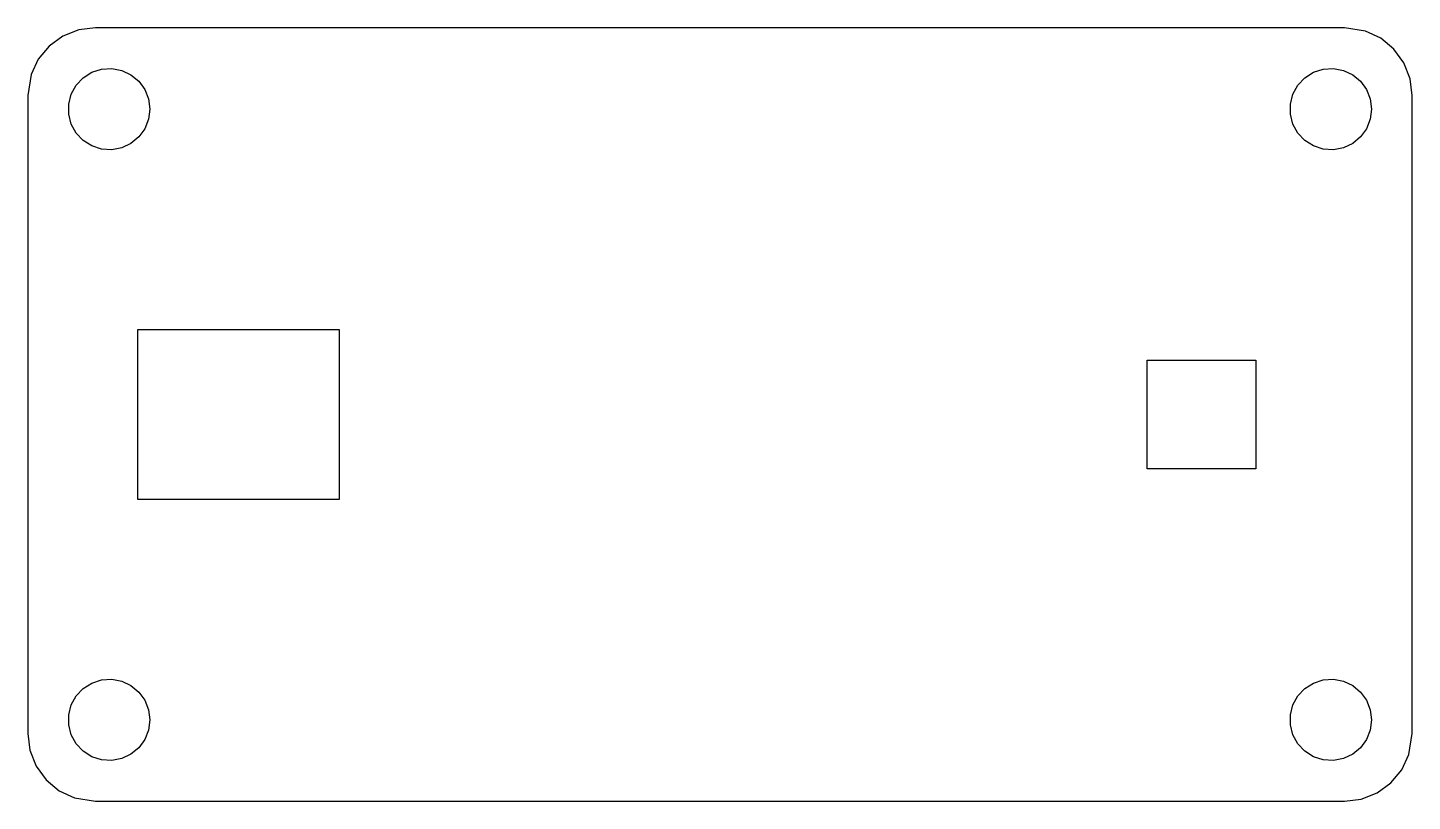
# Model space of a CAD drawing. Header units: metres. Extents: x -51 to 51, y -28 to 28.
import ezdxf

# ---------------------------------------------------------------- set-up
doc = ezdxf.new("R2010")
doc.units = ezdxf.units.M

msp = doc.modelspace()

# ---------------------------------------------------------------- linework, layer by layer
for p, q in [((-48.4088, 27.8815), (-49.4227, 27.1448)), ((-47.2435, 28.3429), (-48.4088, 27.8815)), ((-46, 28.5), (-47.2435, 28.3429)), ((46, 28.5), (-46, 28.5)), ((47.5451, 28.2553), (46, 28.5)), ((48.6791, 27.7216), (47.5451, 28.2553)), ((49.6448, 26.9227), (48.6791, 27.7216)), ((-49.4227, 27.1448), (-50.2216, 26.1791)), ((50.3815, 25.9088), (49.6448, 26.9227)), ((-50.2216, 26.1791), (-50.7553, 25.0451)), ((50.8429, 24.7435), (50.3815, 25.9088)), ((-50.7553, 25.0451), (-51, 23.5)), ((-47.427, 24.2634), (-46.9123, 24.8115)), ((-46.9123, 24.8115), (-46.2773, 25.2145)), ((-46.2773, 25.2145), (-45.5621, 25.4469)), ((-45.5621, 25.4469), (-44.8116, 25.4941)), ((-44.8116, 25.4941), (-44.0729, 25.3532)), ((-44.0729, 25.3532), (-43.3925, 25.033)), ((-43.3925, 25.033), (-42.8131, 24.5536)), ((-42.8131, 24.5536), (-42.3711, 23.9453)), ((42.5729, 24.2634), (43.0877, 24.8115)), ((43.0877, 24.8115), (43.7227, 25.2145)), ((43.7227, 25.2145), (44.4379, 25.4469)), ((44.4379, 25.4469), (45.1884, 25.4941)), ((45.1884, 25.4941), (45.927, 25.3532)), ((45.927, 25.3532), (46.6075, 25.033)), ((46.6075, 25.033), (47.1869, 24.5536)), ((47.1869, 24.5536), (47.6289, 23.9453)), ((51, 23.5), (50.8429, 24.7435)), ((-51, 23.5), (-51, -23.5)), ((-47.9763, 22.876), (-47.7893, 23.6044)), ((-47.7893, 23.6044), (-47.427, 24.2634)), ((-42.3711, 23.9453), (-42.0942, 23.2461)), ((42.0237, 22.876), (42.2107, 23.6044)), ((42.2107, 23.6044), (42.5729, 24.2634)), ((47.6289, 23.9453), (47.9057, 23.2461)), ((51, -23.5), (51, 23.5)), ((-47.9763, 22.124), (-47.9763, 22.876)), ((-42.0942, 23.2461), (-42, 22.5)), ((-42, 22.5), (-42.0942, 21.7539)), ((42.0237, 22.124), (42.0237, 22.876)), ((47.9057, 23.2461), (48, 22.5)), ((48, 22.5), (47.9057, 21.7539)), ((-47.7893, 21.3956), (-47.9763, 22.124)), ((-42.0942, 21.7539), (-42.3711, 21.0547)), ((42.2107, 21.3956), (42.0237, 22.124)), ((47.9057, 21.7539), (47.6289, 21.0547)), ((-47.427, 20.7366), (-47.7893, 21.3956)), ((-46.9123, 20.1884), (-47.427, 20.7366)), ((-42.8131, 20.4464), (-43.3925, 19.967)), ((-42.3711, 21.0547), (-42.8131, 20.4464)), ((42.5729, 20.7366), (42.2107, 21.3956)), ((43.0877, 20.1884), (42.5729, 20.7366)), ((47.1869, 20.4464), (46.6075, 19.967)), ((47.6289, 21.0547), (47.1869, 20.4464)), ((-46.2773, 19.7855), (-46.9123, 20.1884)), ((-45.5621, 19.5531), (-46.2773, 19.7855)), ((-44.8116, 19.5059), (-45.5621, 19.5531)), ((-44.0729, 19.6468), (-44.8116, 19.5059)), ((-43.3925, 19.967), (-44.0729, 19.6468)), ((43.7227, 19.7855), (43.0877, 20.1884)), ((44.4379, 19.5531), (43.7227, 19.7855)), ((45.1884, 19.5059), (44.4379, 19.5531)), ((45.927, 19.6468), (45.1884, 19.5059)), ((46.6075, 19.967), (45.927, 19.6468)), ((-42.88, -6.275), (-42.88, 6.275)), ((-42.88, 6.275), (-28.055, 6.275)), ((-28.055, 6.275), (-28.055, -6.275)), ((31.4675, -4), (31.4675, 4)), ((31.4675, 4), (39.4675, 4)), ((39.4675, 4), (39.4675, -4)), ((39.4675, -4), (31.4675, -4)), ((-28.055, -6.275), (-42.88, -6.275)), ((-47.427, -20.7366), (-46.9123, -20.1884)), ((-46.9123, -20.1884), (-46.2773, -19.7855)), ((-46.2773, -19.7855), (-45.5621, -19.5531)), ((-45.5621, -19.5531), (-44.8116, -19.5059)), ((-44.8116, -19.5059), (-44.0729, -19.6468)), ((-44.0729, -19.6468), (-43.3925, -19.967)), ((-43.3925, -19.967), (-42.8131, -20.4464)), ((42.5729, -20.7366), (43.0877, -20.1884)), ((43.0877, -20.1884), (43.7227, -19.7855)), ((43.7227, -19.7855), (44.4379, -19.5531)), ((44.4379, -19.5531), (45.1884, -19.5059)), ((45.1884, -19.5059), (45.927, -19.6468)), ((45.927, -19.6468), (46.6075, -19.967)), ((46.6075, -19.967), (47.1869, -20.4464)), ((-47.9763, -22.124), (-47.7893, -21.3956)), ((-47.7893, -21.3956), (-47.427, -20.7366)), ((-42.8131, -20.4464), (-42.3711, -21.0547)), ((-42.3711, -21.0547), (-42.0942, -21.7539)), ((42.0237, -22.124), (42.2107, -21.3956)), ((42.2107, -21.3956), (42.5729, -20.7366)), ((47.1869, -20.4464), (47.6289, -21.0547)), ((47.6289, -21.0547), (47.9057, -21.7539)), ((-47.9763, -22.876), (-47.9763, -22.124)), ((-42.0942, -21.7539), (-42, -22.5)), ((42.0237, -22.876), (42.0237, -22.124)), ((47.9057, -21.7539), (48, -22.5)), ((-47.7893, -23.6044), (-47.9763, -22.876)), ((-42.0942, -23.2461), (-42.3711, -23.9453)), ((-42, -22.5), (-42.0942, -23.2461)), ((42.2107, -23.6044), (42.0237, -22.876)), ((47.9057, -23.2461), (47.6289, -23.9453)), ((48, -22.5), (47.9057, -23.2461)), ((-51, -23.5), (-50.8429, -24.7435)), ((-47.427, -24.2634), (-47.7893, -23.6044)), ((-46.9123, -24.8115), (-47.427, -24.2634)), ((-42.3711, -23.9453), (-42.8131, -24.5536)), ((42.5729, -24.2634), (42.2107, -23.6044)), ((43.0877, -24.8115), (42.5729, -24.2634)), ((47.6289, -23.9453), (47.1869, -24.5536)), ((50.7553, -25.0451), (51, -23.5)), ((-50.8429, -24.7435), (-50.3815, -25.9088)), ((-46.2773, -25.2145), (-46.9123, -24.8115)), ((-45.5621, -25.4469), (-46.2773, -25.2145)), ((-44.8116, -25.4941), (-45.5621, -25.4469)), ((-44.0729, -25.3532), (-44.8116, -25.4941)), ((-43.3925, -25.033), (-44.0729, -25.3532)), ((-42.8131, -24.5536), (-43.3925, -25.033)), ((43.7227, -25.2145), (43.0877, -24.8115)), ((44.4379, -25.4469), (43.7227, -25.2145)), ((45.1884, -25.4941), (44.4379, -25.4469)), ((45.927, -25.3532), (45.1884, -25.4941)), ((46.6075, -25.033), (45.927, -25.3532)), ((47.1869, -24.5536), (46.6075, -25.033)), ((50.2216, -26.1791), (50.7553, -25.0451)), ((-50.3815, -25.9088), (-49.6448, -26.9227)), ((49.4227, -27.1448), (50.2216, -26.1791)), ((-49.6448, -26.9227), (-48.6791, -27.7216)), ((48.4088, -27.8815), (49.4227, -27.1448)), ((-48.6791, -27.7216), (-47.5451, -28.2553)), ((-47.5451, -28.2553), (-46, -28.5)), ((-46, -28.5), (46, -28.5)), ((46, -28.5), (47.2435, -28.3429)), ((47.2435, -28.3429), (48.4088, -27.8815))]:
    msp.add_line(p, q)

doc.saveas('drawing.dxf')
